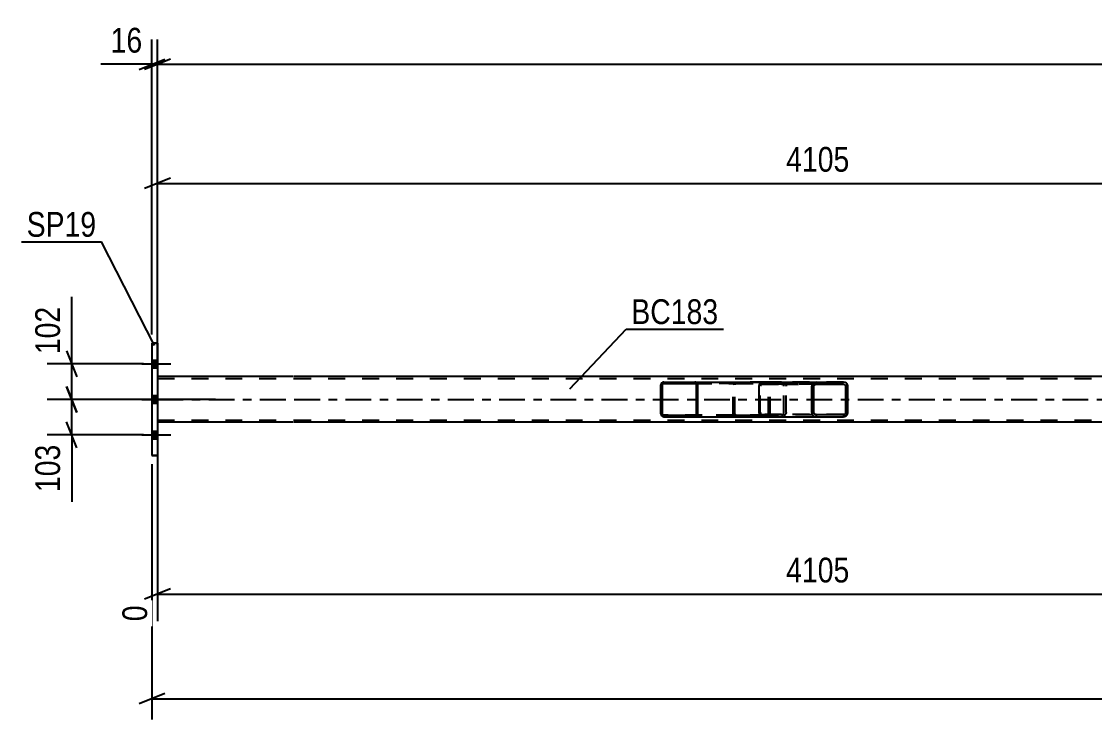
# Model space of a CAD drawing. Header units: millimetres. Extents: x 0 to 1757, y 0 to 560.
# Drawn here: x 1063.6 to 1187.6, y 154.3 to 235 of the extents above; entities that cross this region are included whole.
import ezdxf

# ---------------------------------------------------------------- set-up
doc = ezdxf.new("R2010")
doc.units = ezdxf.units.MM
doc.linetypes.add('DXK_LINE_DOT2', pattern=[3.9198, 1.9599, -1.9599])
doc.linetypes.add('DXK_LINE_DOT3', pattern=[5.9187, 2.979, -0.9799, 0.9799, -0.9799])
doc.styles.add('Arial Narrow', font='ARIALN.TTF', dxfattribs={"height": 0.2})

# ---------------------------------------------------------------- blocks, each defined once
blk = doc.blocks.new('Part-814276635-5232 - 5068')
at = {"linetype": 'Continuous'}
h = blk.add_hatch(dxfattribs=at)
h.set_pattern_fill('', scale=0.7, style=0, pattern_type=0)
h.set_pattern_definition([(45, (1141.7556, 193.0653), (-1.57154, 1.57154), [])])
h.paths.add_polyline_path([(1141.78, 192.94), (1141.76, 193.07), (1141.68, 193.17), (1141.57, 193.24), (1141.44, 193.26), (1137.87, 193.26), (1137.74, 193.24), (1137.62, 193.17), (1137.55, 193.07), (1137.52, 192.94), (1137.52, 189.58), (1137.55, 189.46), (1137.62, 189.36), (1137.74, 189.29), (1137.87, 189.26), (1141.44, 189.26), (1141.57, 189.29), (1141.68, 189.36), (1141.76, 189.46), (1141.78, 189.58)])
h.paths.add_polyline_path([(1141.6, 189.52), (1141.56, 189.47), (1141.51, 189.44), (1141.44, 189.42), (1137.87, 189.42), (1137.8, 189.44), (1137.74, 189.47), (1137.71, 189.52), (1137.7, 189.58), (1137.7, 192.94), (1137.71, 193), (1137.74, 193.06), (1137.8, 193.09), (1137.87, 193.1), (1141.44, 193.1), (1141.51, 193.09), (1141.56, 193.06), (1141.6, 193), (1141.61, 192.94), (1141.61, 189.58)])
at = {"color": 2, "linetype": 'Continuous'}
for p, q in [((1137.55, 193.07), (1137.52, 192.94)), ((1137.52, 189.58), (1137.52, 192.94)), ((1137.7, 192.94), (1137.71, 193)), ((1137.7, 189.58), (1137.7, 192.94)), ((1137.71, 193), (1137.74, 193.06)), ((1137.87, 193.26), (1137.74, 193.24)), ((1137.74, 193.06), (1137.8, 193.09)), ((1137.8, 193.09), (1137.87, 193.1)), ((1137.87, 193.26), (1141.44, 193.26)), ((1137.87, 193.1), (1141.44, 193.1)), ((1141.44, 193.26), (1149.14, 193.26)), ((1141.57, 193.24), (1141.44, 193.26)), ((1141.44, 193.1), (1141.51, 193.09)), ((1141.51, 193.09), (1141.56, 193.06)), ((1141.56, 193.06), (1141.6, 193)), ((1141.6, 193), (1141.61, 192.94)), ((1141.61, 189.58), (1141.61, 192.94)), ((1141.78, 192.94), (1141.76, 193.07)), ((1141.78, 189.58), (1141.78, 192.94)), ((1137.52, 189.58), (1137.55, 189.46)), ((1137.71, 189.52), (1137.7, 189.58)), ((1137.74, 189.47), (1137.71, 189.52)), ((1137.8, 189.44), (1137.74, 189.47)), ((1137.74, 189.29), (1137.87, 189.26)), ((1137.87, 189.42), (1137.8, 189.44)), ((1137.87, 189.42), (1141.44, 189.42)), ((1137.87, 189.26), (1141.44, 189.26)), ((1141.51, 189.44), (1141.44, 189.42)), ((1141.44, 189.26), (1141.57, 189.29)), ((1141.44, 189.26), (1149.14, 189.26)), ((1141.56, 189.47), (1141.51, 189.44)), ((1141.6, 189.52), (1141.56, 189.47)), ((1141.61, 189.58), (1141.6, 189.52)), ((1141.76, 189.46), (1141.78, 189.58))]:
    blk.add_line(p, q, dxfattribs=at)
at = {"color": 7, "linetype": 'DXK_LINE_DOT2'}
for p, q in [((1137.87, 193.26), (1146.21, 193.26)), ((1146.21, 193.1), (1137.87, 193.1)), ((1141.44, 193.1), (1149.79, 193.1)), ((1145.87, 192.94), (1145.9, 193.07)), ((1145.87, 189.58), (1145.87, 192.94)), ((1146.06, 193), (1146.04, 192.94)), ((1146.04, 189.58), (1146.04, 192.94)), ((1146.09, 193.06), (1146.06, 193)), ((1146.08, 193.24), (1146.21, 193.26)), ((1146.09, 193.06), (1146.11, 193.07)), ((1146.11, 193.07), (1146.15, 193.09)), ((1146.15, 193.09), (1146.21, 193.1)), ((1149.79, 193.26), (1146.21, 193.26)), ((1146.21, 193.1), (1149.79, 193.1)), ((1149.79, 193.26), (1149.92, 193.24)), ((1149.86, 193.09), (1149.79, 193.1)), ((1149.91, 193.06), (1149.86, 193.09)), ((1149.95, 193), (1149.91, 193.06)), ((1149.96, 192.94), (1149.95, 193)), ((1149.96, 189.58), (1149.96, 192.94)), ((1150.1, 193.07), (1150.13, 192.97)), ((1150.13, 192.97), (1150.13, 192.94)), ((1150.13, 189.58), (1150.13, 192.94)), ((1146.21, 189.42), (1137.87, 189.42)), ((1146.21, 189.26), (1137.87, 189.26)), ((1149.79, 189.42), (1141.44, 189.42)), ((1145.9, 189.46), (1145.87, 189.58)), ((1146.04, 189.58), (1146.06, 189.52)), ((1146.06, 189.52), (1146.09, 189.47)), ((1146.21, 189.26), (1146.08, 189.29)), ((1146.09, 189.47), (1146.11, 189.46)), ((1146.11, 189.46), (1146.15, 189.44)), ((1146.15, 189.44), (1146.21, 189.42)), ((1146.21, 189.42), (1149.79, 189.42)), ((1149.79, 189.26), (1146.21, 189.26)), ((1149.79, 189.42), (1149.86, 189.44)), ((1149.92, 189.29), (1149.79, 189.26)), ((1149.86, 189.44), (1149.91, 189.47)), ((1149.91, 189.47), (1149.95, 189.52)), ((1149.95, 189.52), (1149.96, 189.58)), ((1150.13, 189.56), (1150.1, 189.46)), ((1150.13, 189.58), (1150.13, 189.56))]:
    blk.add_line(p, q, dxfattribs=at)
at = {"color": 2, "linetype": 'Continuous'}
for centre, start, end in [((1137.85, 192.93), 110.7585, 155.6802), ((1141.45, 192.93), 24.3201, 69.2418), ((1137.85, 189.6), 204.3201, 249.2418), ((1141.45, 189.6), 290.7585, 335.6802)]:
    blk.add_arc(centre, 0.331, start, end, dxfattribs=at)
at = {"color": 7, "linetype": 'DXK_LINE_DOT2'}
for centre, start, end in [((1146.2, 192.93), 110.7585, 155.6802), ((1149.8, 192.93), 24.3201, 69.2418), ((1146.2, 189.6), 204.3201, 249.2418)]:
    blk.add_arc(centre, 0.331, start, end, dxfattribs=at)
blk = doc.blocks.new('Part-814276635-5215 - 5068')
at = {"linetype": 'Continuous'}
h = blk.add_hatch(dxfattribs=at)
h.set_pattern_fill('', scale=0.7, style=0, pattern_type=0)
h.set_pattern_definition([(45, (1159.0878, 192.9666), (-1.57154, 1.57154), [])])
h.paths.add_polyline_path([(1159.13, 192.78), (1159.09, 192.97), (1158.98, 193.12), (1158.82, 193.23), (1158.62, 193.26), (1155.44, 193.26), (1155.25, 193.23), (1155.08, 193.12), (1154.97, 192.97), (1154.94, 192.78), (1154.94, 189.74), (1154.97, 189.56), (1155.08, 189.4), (1155.25, 189.3), (1155.44, 189.26), (1158.62, 189.26), (1158.82, 189.3), (1158.98, 189.4), (1159.09, 189.56), (1159.13, 189.74)])
h.paths.add_polyline_path([(1158.86, 189.65), (1158.8, 189.57), (1158.72, 189.52), (1158.62, 189.5), (1155.44, 189.5), (1155.34, 189.52), (1155.26, 189.57), (1155.21, 189.65), (1155.19, 189.74), (1155.19, 192.78), (1155.21, 192.87), (1155.26, 192.95), (1155.34, 193), (1155.44, 193.02), (1158.62, 193.02), (1158.72, 193), (1158.8, 192.95), (1158.86, 192.87), (1158.87, 192.78), (1158.87, 189.74)])
at = {"color": 2, "linetype": 'Continuous'}
for p, q in [((1148.87, 192.78), (1148.89, 192.97)), ((1148.87, 189.74), (1148.87, 192.78)), ((1148.89, 192.97), (1148.95, 193.12)), ((1148.95, 193.12), (1149.03, 193.23)), ((1149.03, 193.23), (1149.14, 193.26)), ((1149.14, 193.26), (1155.44, 193.26)), ((1154.97, 192.97), (1154.94, 192.78)), ((1154.94, 189.74), (1154.94, 192.78)), ((1155.19, 192.78), (1155.21, 192.87)), ((1155.19, 189.74), (1155.19, 192.78)), ((1155.21, 192.87), (1155.26, 192.95)), ((1155.44, 193.26), (1155.25, 193.23)), ((1155.26, 192.95), (1155.34, 193)), ((1155.34, 193), (1155.44, 193.02)), ((1155.44, 193.26), (1158.62, 193.26)), ((1155.44, 193.02), (1158.62, 193.02)), ((1158.82, 193.23), (1158.62, 193.26)), ((1158.62, 193.02), (1158.72, 193)), ((1158.72, 193), (1158.8, 192.95)), ((1158.8, 192.95), (1158.86, 192.87)), ((1158.86, 192.87), (1158.87, 192.78)), ((1158.87, 189.74), (1158.87, 192.78)), ((1159.13, 192.78), (1159.09, 192.97)), ((1159.13, 189.74), (1159.13, 192.78)), ((1148.89, 189.56), (1148.87, 189.74)), ((1154.94, 189.74), (1154.97, 189.56)), ((1155.21, 189.65), (1155.19, 189.74)), ((1158.87, 189.74), (1158.86, 189.65)), ((1159.09, 189.56), (1159.13, 189.74)), ((1148.95, 189.4), (1148.89, 189.56)), ((1149.03, 189.3), (1148.95, 189.4)), ((1149.14, 189.26), (1149.03, 189.3)), ((1149.14, 189.26), (1155.44, 189.26)), ((1155.26, 189.57), (1155.21, 189.65)), ((1155.25, 189.3), (1155.44, 189.26)), ((1155.34, 189.52), (1155.26, 189.57)), ((1155.44, 189.5), (1155.34, 189.52)), ((1155.44, 189.5), (1158.62, 189.5)), ((1155.44, 189.26), (1158.62, 189.26)), ((1158.72, 189.52), (1158.62, 189.5)), ((1158.62, 189.26), (1158.82, 189.3)), ((1158.8, 189.57), (1158.72, 189.52)), ((1158.86, 189.65), (1158.8, 189.57))]:
    blk.add_line(p, q, dxfattribs=at)
at = {"color": 7, "linetype": 'DXK_LINE_DOT2'}
for p, q in [((1149.01, 192.87), (1149, 192.78)), ((1149, 189.74), (1149, 192.78)), ((1149.04, 192.95), (1149.01, 192.87)), ((1149.09, 193), (1149.04, 192.95)), ((1149.14, 193.02), (1149.09, 193)), ((1151.47, 193.26), (1149.14, 193.26)), ((1155.44, 193.02), (1149.14, 193.02)), ((1149.14, 193.02), (1151.47, 193.02)), ((1150.13, 193.02), (1150.13, 193.26)), ((1158.62, 193.26), (1151.47, 193.26)), ((1151.47, 193.26), (1151.67, 193.23)), ((1151.47, 193.02), (1158.62, 193.02)), ((1151.57, 193), (1151.47, 193.02)), ((1151.65, 192.95), (1151.57, 193)), ((1151.71, 192.87), (1151.65, 192.95)), ((1151.72, 192.78), (1151.71, 192.87)), ((1151.72, 189.74), (1151.72, 192.78)), ((1151.94, 192.97), (1151.98, 192.78)), ((1151.98, 189.74), (1151.98, 192.78)), ((1149, 189.74), (1149.01, 189.65)), ((1151.71, 189.65), (1151.72, 189.74)), ((1151.98, 189.74), (1151.94, 189.56)), ((1149.01, 189.65), (1149.04, 189.57)), ((1149.04, 189.57), (1149.09, 189.52)), ((1149.09, 189.52), (1149.14, 189.5)), ((1151.47, 189.5), (1149.14, 189.5)), ((1149.14, 189.5), (1155.44, 189.5)), ((1151.47, 189.26), (1149.14, 189.26)), ((1150.13, 189.26), (1150.13, 189.5)), ((1151.47, 189.5), (1151.57, 189.52)), ((1158.62, 189.5), (1151.47, 189.5)), ((1151.67, 189.3), (1151.47, 189.26)), ((1151.47, 189.26), (1158.62, 189.26)), ((1151.57, 189.52), (1151.65, 189.57)), ((1151.65, 189.57), (1151.71, 189.65))]:
    blk.add_line(p, q, dxfattribs=at)
for centre, start, end in [((1151.49, 192.77), 23.8496, 68.8061), ((1151.49, 189.76), 291.1942, 336.1507)]:
    blk.add_arc(centre, 0.492, start, end, dxfattribs=at)
at = {"color": 2, "linetype": 'Continuous'}
for centre, start, end in [((1155.42, 192.77), 111.1942, 156.1507), ((1158.64, 192.77), 23.8495, 68.806), ((1155.42, 189.76), 203.8495, 248.806), ((1158.64, 189.76), 291.1942, 336.1507)]:
    blk.add_arc(centre, 0.492, start, end, dxfattribs=at)
blk = doc.blocks.new('Part-814276635-5222 - 5068')
at = {"color": 2, "linetype": 'Continuous'}
for p, q in [((1078.7, 197.76), (1079.34, 197.76)), ((1078.7, 197.76), (1078.7, 197.76)), ((1078.7, 197.76), (1078.7, 184.76)), ((1079.34, 197.76), (1079.34, 197.76)), ((1079.34, 197.76), (1079.34, 184.76)), ((1079.34, 184.76), (1078.7, 184.76)), ((1078.7, 184.76), (1078.7, 184.76)), ((1079.34, 184.76), (1079.34, 184.76))]:
    blk.add_line(p, q, dxfattribs=at)
at = {"color": 7, "linetype": 'DXK_LINE_DOT2'}
for p, q in [((1079.34, 197.76), (1078.7, 197.76)), ((1078.7, 197.76), (1078.7, 184.76)), ((1079.34, 197.76), (1079.34, 184.76)), ((1078.7, 184.76), (1079.34, 184.76))]:
    blk.add_line(p, q, dxfattribs=at)
blk = doc.blocks.new('Part-814276635-5330 - 5068')
at = {"color": 2, "linetype": 'Continuous'}
for p, q in [((1095.05, 193.9), (1079.34, 193.9)), ((1231.15, 193.9), (1095.15, 193.9)), ((1095.05, 188.62), (1079.34, 188.62)), ((1231.15, 188.62), (1095.15, 188.62))]:
    blk.add_line(p, q, dxfattribs=at)
at = {"color": 7, "linetype": 'DXK_LINE_DOT2'}
for p, q in [((1079.34, 193.9), (1079.34, 193.9)), ((1079.34, 193.9), (1079.34, 188.62)), ((1079.34, 193.9), (1079.34, 188.66)), ((1095.05, 193.9), (1079.34, 193.9)), ((1079.34, 193.66), (1095.05, 193.66)), ((1079.34, 193.66), (1095.05, 193.66)), ((1668.94, 193.9), (1095.15, 193.9)), ((1095.15, 193.66), (1668.94, 193.66)), ((1095.15, 193.66), (1668.94, 193.66)), ((1079.34, 188.86), (1095.05, 188.86)), ((1079.34, 188.86), (1095.05, 188.86)), ((1079.34, 188.86), (1079.34, 188.86)), ((1079.34, 188.62), (1079.34, 188.62)), ((1095.05, 188.62), (1079.34, 188.62)), ((1095.15, 188.86), (1668.94, 188.86)), ((1095.15, 188.86), (1668.94, 188.86)), ((1668.94, 188.62), (1095.15, 188.62))]:
    blk.add_line(p, q, dxfattribs=at)
at = {"color": 7, "linetype": 'DXK_LINE_DOT3'}
for p, q in [((1079.34, 191.26), (1095.05, 191.26)), ((1095.15, 191.26), (1668.94, 191.26))]:
    blk.add_line(p, q, dxfattribs=at)
blk = doc.blocks.new('Bolt-814276635-5354 - 5068')
at = {"linetype": 'Continuous'}
for points in [[(1079.34, 194.92), (1079.34, 195.8), (1078.7, 195.8), (1078.7, 194.92)], [(1079.34, 194.92), (1079.34, 195.8), (1078.7, 195.8), (1078.7, 194.92)], [(1079.34, 194.92), (1079.34, 195.8), (1078.7, 195.8), (1078.7, 194.92)], [(1079.34, 190.82), (1079.34, 191.7), (1078.7, 191.7), (1078.7, 190.82)], [(1079.34, 190.82), (1079.34, 191.7), (1078.7, 191.7), (1078.7, 190.82)], [(1079.34, 186.72), (1079.34, 187.6), (1078.7, 187.6), (1078.7, 186.72)], [(1079.34, 186.72), (1079.34, 187.6), (1078.7, 187.6), (1078.7, 186.72)], [(1079.34, 186.72), (1079.34, 187.6), (1078.7, 187.6), (1078.7, 186.72)]]:
    blk.add_hatch(color=1, dxfattribs=at).paths.add_polyline_path(points)
at = {"color": 1, "linetype": 'Continuous'}
for p, q in [((1077.54, 195.36), (1080.86, 195.36)), ((1077.54, 195.36), (1080.86, 195.36)), ((1077.54, 195.36), (1080.86, 195.36)), ((1078.7, 195.8), (1079.34, 195.8)), ((1078.7, 195.8), (1079.34, 195.8)), ((1078.7, 195.8), (1079.34, 195.8)), ((1078.7, 194.92), (1079.34, 194.92)), ((1078.7, 194.92), (1079.34, 194.92)), ((1078.7, 194.92), (1079.34, 194.92)), ((1077.54, 191.26), (1080.86, 191.26)), ((1077.54, 191.26), (1080.86, 191.26)), ((1078.7, 191.7), (1079.34, 191.7)), ((1078.7, 191.7), (1079.34, 191.7)), ((1078.7, 190.82), (1079.34, 190.82)), ((1078.7, 190.82), (1079.34, 190.82)), ((1078.7, 187.6), (1079.34, 187.6)), ((1078.7, 187.6), (1079.34, 187.6)), ((1078.7, 187.6), (1079.34, 187.6)), ((1077.54, 187.16), (1080.86, 187.16)), ((1077.54, 187.16), (1080.86, 187.16)), ((1077.54, 187.16), (1080.86, 187.16)), ((1078.7, 186.72), (1079.34, 186.72)), ((1078.7, 186.72), (1079.34, 186.72)), ((1078.7, 186.72), (1079.34, 186.72))]:
    blk.add_line(p, q, dxfattribs=at)
blk = doc.blocks.new('StraightDimension-814276635-5456 - 5068')
at = {"color": 7, "linetype": 'Continuous'}
for p, q in [((1078.7, 183.76), (1078.7, 154.25)), ((1080.2, 157.25), (1077.2, 156.05)), ((1078.7, 156.65), (1677.56, 156.65))]:
    blk.add_line(p, q, dxfattribs=at)
blk = doc.blocks.new('StraightDimension-814276635-5375 - 5068')
at = {"color": 7, "linetype": 'Continuous'}
for p, q in [((1079.34, 194.9), (1079.34, 219.08)), ((1231.95, 203.3), (1231.95, 219.08)), ((1080.84, 216.83), (1077.84, 215.63)), ((1079.34, 216.23), (1231.95, 216.23)), ((1230.45, 215.63), (1233.45, 216.83))]:
    blk.add_line(p, q, dxfattribs=at)
at = {"color": 0}
blk.add_wipeout([(1159.9, 216.98), (1159.9, 221.18), (1151.39, 221.18), (1151.39, 216.98)], dxfattribs=at)
at = {"color": 3, "style": 'Arial Narrow'}
blk.add_text('4105', height=2.863, dxfattribs=at).set_placement((1151.99, 217.58))
blk = doc.blocks.new('StraightDimension-814276635-5407 - 5068')
at = {"color": 7, "linetype": 'Continuous'}
for p, q in [((1079.34, 187.62), (1079.34, 165.62)), ((1231.95, 179.22), (1231.95, 160.14)), ((1080.84, 169.35), (1077.84, 168.15)), ((1079.34, 168.75), (1231.95, 168.75)), ((1230.45, 168.15), (1233.45, 169.35))]:
    blk.add_line(p, q, dxfattribs=at)
at = {"color": 0}
blk.add_wipeout([(1159.9, 169.5), (1159.9, 173.7), (1151.39, 173.7), (1151.39, 169.5)], dxfattribs=at)
at = {"color": 3, "style": 'Arial Narrow'}
blk.add_text('4105', height=2.863, dxfattribs=at).set_placement((1151.99, 170.1))
at = {"color": 0, "linetype": 'Continuous'}
for points in [[(1078.74, 168.05), (1074.54, 168.05), (1074.54, 165.02), (1078.74, 165.02)], [(1231.35, 168.05), (1227.15, 168.05), (1227.15, 159.54), (1231.35, 159.54)]]:
    blk.add_wipeout(points, dxfattribs=at)
at = {"color": 3, "linetype": 'Continuous', "style": 'Arial Narrow'}
for s, height, p in [('0', 2.86, (1078.14, 165.62)), ('4105', 2.863, (1230.75, 160.14))]:
    blk.add_text(s, height=height, rotation=90.0002, dxfattribs=at).set_placement(p)
blk = doc.blocks.new('StraightDimension-814276635-5443 - 5068')
at = {"color": 7, "linetype": 'Continuous'}
for p, q in [((1069.42, 195.36), (1069.42, 203.1)), ((1069.42, 195.36), (1069.42, 203.1)), ((1068.82, 196.86), (1070.02, 193.86)), ((1077.7, 195.36), (1066.57, 195.36)), ((1069.42, 191.26), (1069.42, 195.36)), ((1070.02, 189.76), (1068.82, 192.76)), ((1086.05, 191.26), (1066.57, 191.26))]:
    blk.add_line(p, q, dxfattribs=at)
at = {"color": 0}
blk.add_wipeout([(1068.67, 202.57), (1064.47, 202.57), (1064.47, 195.89), (1068.67, 195.89)], dxfattribs=at)
at = {"color": 3, "style": 'Arial Narrow'}
blk.add_text('102', height=2.863, rotation=90.0002, dxfattribs=at).set_placement((1068.07, 196.49))
blk = doc.blocks.new('StraightDimension-814276635-5449 - 5068')
at = {"color": 7, "linetype": 'Continuous'}
for p, q in [((1068.82, 192.76), (1070.02, 189.76)), ((1086.05, 191.26), (1066.57, 191.26)), ((1069.42, 187.16), (1069.42, 191.26)), ((1070.02, 185.66), (1068.82, 188.66)), ((1077.7, 187.16), (1066.57, 187.16)), ((1069.42, 187.16), (1069.42, 179.43)), ((1069.42, 187.16), (1069.42, 179.43))]:
    blk.add_line(p, q, dxfattribs=at)
at = {"color": 0}
blk.add_wipeout([(1068.67, 186.64), (1064.47, 186.64), (1064.47, 179.95), (1068.67, 179.95)], dxfattribs=at)
at = {"color": 3, "style": 'Arial Narrow'}
blk.add_text('103', height=2.863, rotation=90.0002, dxfattribs=at).set_placement((1068.07, 180.55))
blk = doc.blocks.new('StraightDimension-814276635-9092 - 5068')
at = {"color": 7, "linetype": 'Continuous'}
for p, q in [((1079.34, 198.76), (1079.34, 232.85)), ((1080.84, 230.6), (1077.84, 229.4)), ((1079.34, 230), (1677.56, 230))]:
    blk.add_line(p, q, dxfattribs=at)
blk = doc.blocks.new('StraightDimension-814276635-9093 - 5068')
at = {"color": 7, "linetype": 'Continuous'}
for p, q in [((1078.7, 198.76), (1078.7, 232.85)), ((1079.34, 198.76), (1079.34, 232.85)), ((1078.7, 230), (1072.79, 230)), ((1078.7, 230), (1072.79, 230)), ((1077.2, 229.4), (1080.2, 230.6)), ((1080.84, 230.6), (1077.84, 229.4)), ((1078.7, 230), (1079.34, 230))]:
    blk.add_line(p, q, dxfattribs=at)
at = {"color": 0}
blk.add_wipeout([(1078.18, 230.75), (1078.18, 234.95), (1073.32, 234.95), (1073.32, 230.75)], dxfattribs=at)
at = {"color": 3, "style": 'Arial Narrow'}
blk.add_text('16', height=2.863, dxfattribs=at).set_placement((1073.92, 231.35))
blk = doc.blocks.new('Mark-814276635-5218 - 5068')
at = {"color": 0}
blk.add_wipeout([(1072.25, 210.06), (1072.25, 213.06), (1064.22, 213.06), (1064.22, 210.06)], dxfattribs=at)
blk.add_wipeout([(1072.25, 210.06), (1072.25, 213.06), (1064.22, 213.06), (1064.22, 210.06)], dxfattribs=at)
at = {"color": 30, "linetype": 'Continuous'}
for p in [(1063.62, 209.46), (1078.99, 197.49)]:
    blk.add_line(p, (1072.85, 209.46), dxfattribs=at)
at = {"color": 3, "style": 'Arial Narrow'}
blk.add_text('SP19', height=2.863, dxfattribs=at).set_placement((1064.22, 210.06))
blk = doc.blocks.new('Mark-814276635-5326 - 5068')
at = {"color": 0}
blk.add_wipeout([(1144.15, 199.97), (1144.15, 202.97), (1134.1, 202.97), (1134.1, 199.97)], dxfattribs=at)
blk.add_wipeout([(1144.15, 199.97), (1144.15, 202.97), (1134.1, 202.97), (1134.1, 199.97)], dxfattribs=at)
at = {"color": 30, "linetype": 'Continuous'}
for p, q in [((1126.98, 192.47), (1133.5, 199.37)), ((1133.5, 199.37), (1144.75, 199.37))]:
    blk.add_line(p, q, dxfattribs=at)
at = {"color": 3, "style": 'Arial Narrow'}
blk.add_text('BC183', height=2.863, dxfattribs=at).set_placement((1134.1, 199.97))

msp = doc.modelspace()

# ---------------------------------------------------------------- block references
for name in ['Part-814276635-5222 - 5068', 'Bolt-814276635-5354 - 5068', 'Part-814276635-5330 - 5068', 'Part-814276635-5232 - 5068', 'Part-814276635-5215 - 5068', 'StraightDimension-814276635-5456 - 5068']:
    msp.add_blockref(name, (0, 0))

# ---------------------------------------------------------------- next in the draw order: block references
for name in ['StraightDimension-814276635-5375 - 5068', 'StraightDimension-814276635-5407 - 5068']:
    msp.add_blockref(name, (0, 0))

# ---------------------------------------------------------------- next in the draw order: block references
msp.add_blockref('StraightDimension-814276635-5443 - 5068', (0, 0))

# ---------------------------------------------------------------- next in the draw order: block references
for name in ['StraightDimension-814276635-9092 - 5068', 'StraightDimension-814276635-5449 - 5068']:
    msp.add_blockref(name, (0, 0))

# ---------------------------------------------------------------- next in the draw order: block references
for name in ['StraightDimension-814276635-9093 - 5068', 'Mark-814276635-5326 - 5068']:
    msp.add_blockref(name, (0, 0))

# ---------------------------------------------------------------- next in the draw order: block references
msp.add_blockref('Mark-814276635-5218 - 5068', (0, 0))

doc.saveas('drawing.dxf')
